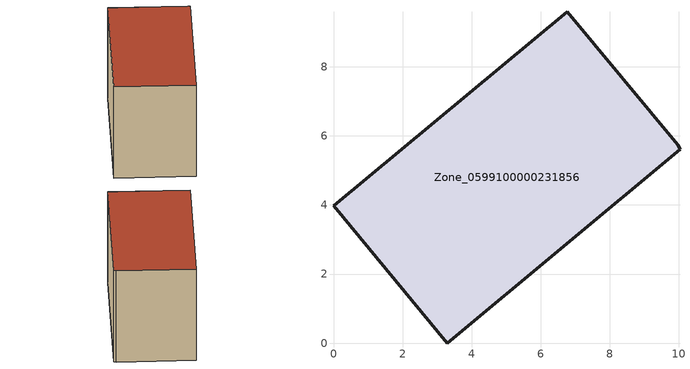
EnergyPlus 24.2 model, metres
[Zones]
Zone_0599100000231856
 floor ground (C_G): 6.77,9.59 9.96,5.75 10.03,5.61 3.29,0 0,3.97 z0
 wall outside (C_F): 9.96,5.75 6.77,9.59 0,3.97 3.29,0 10.03,5.61 9.96,5.75 z0:6.86
 roof outside (C_R): 10.03,5.61 9.96,5.75 6.77,9.59 0,3.97 3.29,0 z6.86
[BUILDING]
Pand.0599100000231856: North Axis=0; Terrain=City; Loads Convergence Tolerance Value=0.04; Temperature Convergence Tolerance Value=0.4; Solar Distribution=FullExterior; Maximum Number of Warmup Days=25; Minimum Number of Warmup Days=1
[Site:Location]
Rotterdam.The.Hague.AP_ZH_NLD Design_Conditions: Latitude=51.96; Longitude=4.45; Time Zone=1; Elevation=-4.5
[SITE:GROUNDTEMPERATURE:BUILDINGSURFACE]
18, 18, 18, 18, 18, 18, 18, 18, 18, 18, 18, 18
[MATERIAL] Thermal Absorptance=0.9; Solar Absorptance=0.7; Visible Absorptance=0.7
Name | Roughness | Thickness | Conductivity | Density | Specific Heat
G.TI.1946 | MediumSmooth | 0.15 | 1 | 540 | 1210
F.TI.1946 | Rough | 0.3 | 0.857143 | 1920 | 840
R.TI.1946 | MediumRough | 0.2 | 0.1 | 1500 | 1000
[CONSTRUCTION]
C_G: G.TI.1946
C_F: F.TI.1946
C_R: R.TI.1946
[ZONE]
Zone_0599100000231856: Type=1; Multiplier=1; Ceiling Height=Autocalculate; Volume=Autocalculate; Floor Area=autocalculate; Part of Total Floor Area=Yes
[ZONEINFILTRATION:DESIGNFLOWRATE]
Infil_Zone_0599100000231856: Zone or ZoneList or Space or SpaceList=Zone_0599100000231856; Schedule=AlwaysOn; Design Flow Rate Calculation Method=Flow/Area; Flow Rate per Floor Area=0.003; Constant Term Coefficient=1; Temperature Term Coefficient=0; Velocity Term Coefficient=0; Velocity Squared Term Coefficient=0
[HVACTEMPLATE:ZONE:IDEALLOADSAIRSYSTEM]
Zone_0599100000231856: Maximum Heating Supply Air Temperature=50; Minimum Cooling Supply Air Temperature=13; Maximum Heating Supply Air Humidity Ratio=0.0156; Minimum Cooling Supply Air Humidity Ratio=0.0077; Heating Limit=NoLimit; Cooling Limit=NoLimit; Dehumidification Control Type=ConstantSensibleHeatRatio; Cooling Sensible Heat Ratio=0.7; Dehumidification Setpoint=60; Humidification Control Type=None; Humidification Setpoint=30; Outdoor Air Method=None; Outdoor Air Flow Rate per Person=0.00944; Outdoor Air Flow Rate per Zone Floor Area=0; Outdoor Air Flow Rate per Zone=0; Demand Controlled Ventilation Type=None; Outdoor Air Economizer Type=NoEconomizer; Heat Recovery Type=None; Sensible Heat Recovery Effectiveness=0.7; Latent Heat Recovery Effectiveness=0.65
[ZONECONTROL:THERMOSTAT]
ThermostatControl_Zone_0599100000231856: Zone or ZoneList=Zone_0599100000231856; Control Type Schedule=DualSetpointControlType; Control 1=Thermostat_Zone_0599100000231856; Temperature Difference Between Cutout And Setpoint=0
[THERMOSTATSETPOINT:DUALSETPOINT]
Thermostat_Zone_0599100000231856: Heating Setpoint Temperature Schedule=HeatingSetpoint_Zone_0599100000231856; Cooling Setpoint Temperature Schedule=CoolingSetpoint_Zone_0599100000231856
[SCHEDULE:COMPACT]
HeatingSetpoint_Zone_0599100000231856: Through: 12/31, For: AllDays, Until: 24:00, 21
CoolingSetpoint_Zone_0599100000231856: Through: 12/31, For: AllDays, Until: 24:00, 24
DualSetpointControlType: Through: 12/31, For: AllDays, Until: 24:00, 4
AlwaysOn: Through: 12/31, For: AllDays, Until: 24:00, 1
